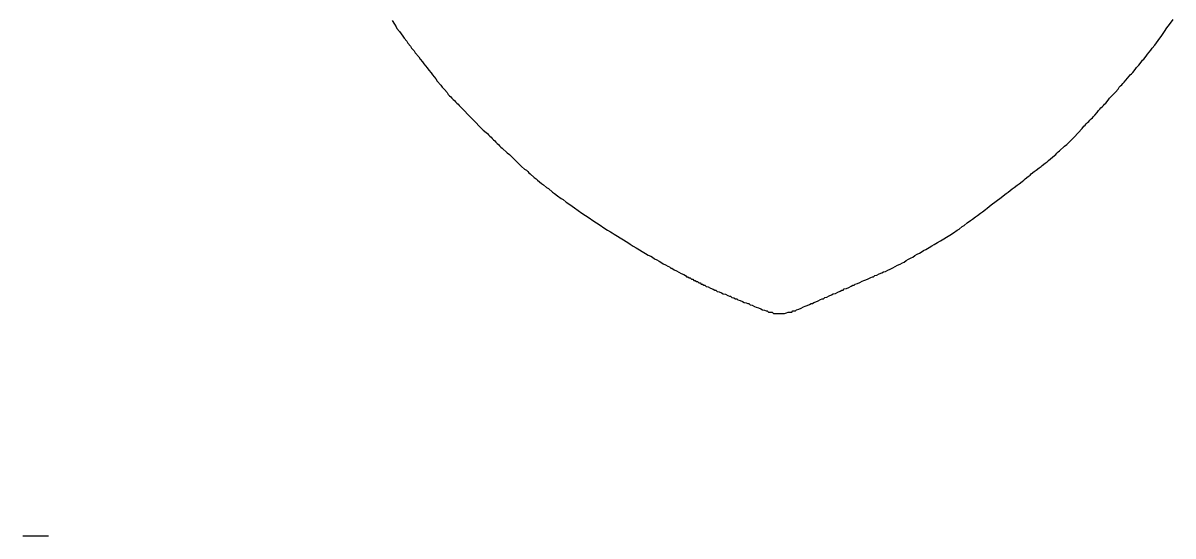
# Model space of a CAD drawing. Extents: x 0.5 to 4.01, y 0.5 to 4.16.
# Drawn here: x 0.503 to 3.64, y 0.5 to 1.898 of the extents above; entities that cross this region are included whole.
import ezdxf

# ---------------------------------------------------------------- set-up
doc = ezdxf.new("R2010")
doc.units = 0

msp = doc.modelspace()

# ---------------------------------------------------------------- linework, layer by layer
at = {"color": 1}
for p, q in [((1.5098, 1.9054, -0.0527), (1.5165, 1.8954, -0.0527)), ((1.5165, 1.8954, -0.0527), (1.521, 1.888, -0.053)), ((1.521, 1.888, -0.053), (1.5233, 1.8833, -0.0537)), ((1.5233, 1.8833, -0.0537), (1.5298, 1.8753, -0.053)), ((3.6165, 1.8746, -0.0527), (3.6231, 1.8846, -0.0527)), ((3.6231, 1.8846, -0.0527), (3.6267, 1.89, -0.0537)), ((3.6267, 1.89, -0.0537), (3.6332, 1.898, -0.0526)), ((3.6332, 1.898, -0.0526), (3.6398, 1.9079, -0.0527)), ((1.5298, 1.8753, -0.053), (1.5393, 1.8624, -0.053)), ((1.5393, 1.8624, -0.053), (1.5433, 1.8567, -0.0543)), ((1.5433, 1.8567, -0.0543), (1.5498, 1.8487, -0.0526)), ((3.5898, 1.838, -0.0526), (3.5993, 1.8509, -0.0524)), ((3.5993, 1.8509, -0.0524), (3.6093, 1.8642, -0.0524)), ((3.6093, 1.8642, -0.0524), (3.6165, 1.8746, -0.0527)), ((1.5498, 1.8487, -0.0526), (1.5533, 1.8433, -0.0537)), ((1.5533, 1.8433, -0.0537), (1.5598, 1.8353, -0.0526)), ((1.5598, 1.8353, -0.0526), (1.5633, 1.83, -0.0537)), ((1.5633, 1.83, -0.0537), (1.5698, 1.822, -0.0526)), ((1.5698, 1.822, -0.0526), (1.5733, 1.8167, -0.0537)), ((3.57, 1.8133, -0.0537), (3.5793, 1.8243, -0.0524)), ((3.5793, 1.8243, -0.0524), (3.5833, 1.83, -0.0537)), ((3.5833, 1.83, -0.0537), (3.5898, 1.838, -0.0526)), ((1.5733, 1.8167, -0.0537), (1.5826, 1.8057, -0.0524)), ((1.5826, 1.8057, -0.0524), (1.5867, 1.8, -0.0537)), ((1.5867, 1.8, -0.0537), (1.5932, 1.792, -0.0526)), ((1.5932, 1.792, -0.0526), (1.5967, 1.7867, -0.0537)), ((3.5467, 1.7833, -0.0543), (3.5532, 1.7913, -0.0526)), ((3.5532, 1.7913, -0.0526), (3.5567, 1.7967, -0.0537)), ((3.5567, 1.7967, -0.0537), (3.56, 1.8, -0.0543)), ((3.56, 1.8, -0.0543), (3.5665, 1.808, -0.0526)), ((3.5665, 1.808, -0.0526), (3.57, 1.8133, -0.0537)), ((1.5967, 1.7867, -0.0537), (1.6059, 1.7757, -0.053)), ((1.6059, 1.7757, -0.053), (1.61, 1.77, -0.0543)), ((1.61, 1.77, -0.0543), (1.6165, 1.762, -0.0526)), ((1.6165, 1.762, -0.0526), (1.62, 1.7567, -0.0537)), ((1.62, 1.7567, -0.0537), (1.6293, 1.7457, -0.053)), ((3.52, 1.7533, -0.0537), (3.5233, 1.7567, -0.0543)), ((3.5233, 1.7567, -0.0543), (3.5267, 1.76, -0.0543)), ((3.5267, 1.76, -0.0543), (3.53, 1.7633, -0.0543)), ((3.53, 1.7633, -0.0543), (3.5365, 1.7713, -0.0526)), ((3.5365, 1.7713, -0.0526), (3.54, 1.7767, -0.0537)), ((3.54, 1.7767, -0.0537), (3.5433, 1.78, -0.0543)), ((3.5433, 1.78, -0.0543), (3.5467, 1.7833, -0.0543)), ((1.6293, 1.7457, -0.053), (1.6333, 1.74, -0.0543)), ((1.6333, 1.74, -0.0543), (1.6426, 1.7291, -0.053)), ((1.6426, 1.7291, -0.053), (1.6467, 1.7233, -0.0543)), ((3.4933, 1.7233, -0.0537), (3.4967, 1.7267, -0.0543)), ((3.4967, 1.7267, -0.0543), (3.5, 1.73, -0.0543)), ((3.5, 1.73, -0.0543), (3.5033, 1.7333, -0.0543)), ((3.5033, 1.7333, -0.0543), (3.5067, 1.7367, -0.0543)), ((3.5067, 1.7367, -0.0543), (3.5159, 1.7476, -0.0524)), ((3.5159, 1.7476, -0.0524), (3.52, 1.7533, -0.0537)), ((1.6467, 1.7233, -0.0543), (1.65, 1.72, -0.0543)), ((1.65, 1.72, -0.0543), (1.6533, 1.7167, -0.0543)), ((1.6533, 1.7167, -0.0543), (1.6598, 1.7087, -0.0526)), ((1.6598, 1.7087, -0.0526), (1.6633, 1.7033, -0.0537)), ((1.6633, 1.7033, -0.0537), (1.6667, 1.7, -0.0543)), ((1.6667, 1.7, -0.0543), (1.67, 1.6967, -0.0543)), ((1.67, 1.6967, -0.0543), (1.6733, 1.6933, -0.0543)), ((3.4667, 1.6933, -0.0537), (3.47, 1.6967, -0.0543)), ((3.47, 1.6967, -0.0543), (3.4733, 1.7, -0.0543)), ((3.4733, 1.7, -0.0543), (3.4767, 1.7033, -0.0543)), ((3.4767, 1.7033, -0.0543), (3.48, 1.7067, -0.0543)), ((3.48, 1.7067, -0.0543), (3.4833, 1.71, -0.0543)), ((3.4833, 1.71, -0.0543), (3.4898, 1.718, -0.0526)), ((3.4898, 1.718, -0.0526), (3.4933, 1.7233, -0.0537)), ((1.6733, 1.6933, -0.0543), (1.6767, 1.69, -0.0543)), ((1.6767, 1.69, -0.0543), (1.68, 1.6867, -0.0543)), ((1.68, 1.6867, -0.0543), (1.6833, 1.6833, -0.0543)), ((1.6833, 1.6833, -0.0543), (1.6867, 1.68, -0.0543)), ((1.6867, 1.68, -0.0543), (1.69, 1.6767, -0.0543)), ((1.69, 1.6767, -0.0543), (1.6933, 1.6733, -0.0543)), ((1.6933, 1.6733, -0.0543), (1.6967, 1.67, -0.0543)), ((1.6967, 1.67, -0.0543), (1.7588, 1.6062, -0.0535)), ((3.4367, 1.66, -0.0537), (3.44, 1.6633, -0.0543)), ((3.44, 1.6633, -0.0543), (3.4433, 1.6667, -0.0543)), ((3.4433, 1.6667, -0.0543), (3.4467, 1.67, -0.0543)), ((3.4467, 1.67, -0.0543), (3.45, 1.6733, -0.0543)), ((3.45, 1.6733, -0.0543), (3.4533, 1.6767, -0.0543)), ((3.4533, 1.6767, -0.0543), (3.4567, 1.68, -0.0543)), ((3.4567, 1.68, -0.0543), (3.4632, 1.688, -0.0526)), ((3.4632, 1.688, -0.0526), (3.4667, 1.6933, -0.0537)), ((3.41, 1.63, -0.0543), (3.4133, 1.6333, -0.0543)), ((3.4133, 1.6333, -0.0543), (3.4167, 1.6367, -0.0543)), ((3.4167, 1.6367, -0.0543), (3.42, 1.64, -0.0543)), ((3.42, 1.64, -0.0543), (3.4233, 1.6433, -0.0543)), ((3.4233, 1.6433, -0.0543), (3.4267, 1.6467, -0.0543)), ((3.4267, 1.6467, -0.0543), (3.4332, 1.6547, -0.0526)), ((3.4332, 1.6547, -0.0526), (3.4367, 1.66, -0.0537)), ((1.7588, 1.6062, -0.0535), (1.7667, 1.6, -0.0543)), ((1.7667, 1.6, -0.0543), (1.77, 1.5967, -0.0543)), ((3.37, 1.5867, -0.0543), (3.3922, 1.6107, -0.0535)), ((3.3922, 1.6107, -0.0535), (3.3967, 1.6167, -0.0543)), ((3.3967, 1.6167, -0.0543), (3.4, 1.62, -0.0543)), ((3.4, 1.62, -0.0543), (3.4033, 1.6233, -0.0543)), ((3.4033, 1.6233, -0.0543), (3.4067, 1.6267, -0.0543)), ((3.4067, 1.6267, -0.0543), (3.41, 1.63, -0.0543)), ((1.77, 1.5967, -0.0543), (1.7733, 1.5933, -0.0543)), ((1.7733, 1.5933, -0.0543), (1.7767, 1.59, -0.0543)), ((1.7767, 1.59, -0.0543), (1.78, 1.5867, -0.0543)), ((1.78, 1.5867, -0.0543), (1.7833, 1.5833, -0.0543)), ((1.7833, 1.5833, -0.0543), (1.7867, 1.58, -0.0543)), ((1.7867, 1.58, -0.0543), (1.79, 1.5767, -0.0543)), ((1.79, 1.5767, -0.0543), (1.7933, 1.5733, -0.0543)), ((1.7933, 1.5733, -0.0543), (1.7967, 1.57, -0.0543)), ((1.7967, 1.57, -0.0543), (1.8, 1.5667, -0.0543)), ((3.35, 1.5667, -0.0543), (3.3533, 1.57, -0.0543)), ((3.3533, 1.57, -0.0543), (3.3567, 1.5733, -0.0543)), ((3.3567, 1.5733, -0.0543), (3.36, 1.5767, -0.0543)), ((3.36, 1.5767, -0.0543), (3.3633, 1.58, -0.0543)), ((3.3633, 1.58, -0.0543), (3.3667, 1.5833, -0.0543)), ((3.3667, 1.5833, -0.0543), (3.37, 1.5867, -0.0543)), ((1.8, 1.5667, -0.0543), (1.8033, 1.5633, -0.0543)), ((1.8033, 1.5633, -0.0543), (1.8067, 1.56, -0.0543)), ((1.8067, 1.56, -0.0543), (1.81, 1.5567, -0.0543)), ((1.81, 1.5567, -0.0543), (1.8241, 1.5443, -0.0533)), ((1.8241, 1.5443, -0.0533), (1.83, 1.54, -0.0543)), ((1.83, 1.54, -0.0543), (1.8333, 1.5367, -0.0543)), ((3.3167, 1.5367, -0.0537), (3.32, 1.54, -0.0543)), ((3.32, 1.54, -0.0543), (3.3233, 1.5433, -0.0543)), ((3.3233, 1.5433, -0.0543), (3.3267, 1.5467, -0.0543)), ((3.3267, 1.5467, -0.0543), (3.33, 1.55, -0.0543)), ((3.33, 1.55, -0.0543), (3.3441, 1.5624, -0.0533)), ((3.3441, 1.5624, -0.0533), (3.35, 1.5667, -0.0543)), ((1.8333, 1.5367, -0.0543), (1.8367, 1.5333, -0.0543)), ((1.8367, 1.5333, -0.0543), (1.84, 1.53, -0.0543)), ((1.84, 1.53, -0.0543), (1.8433, 1.5267, -0.0543)), ((1.8433, 1.5267, -0.0543), (1.8467, 1.5233, -0.0543)), ((1.8467, 1.5233, -0.0543), (1.85, 1.52, -0.0543)), ((1.85, 1.52, -0.0543), (1.8533, 1.5167, -0.0543)), ((1.8533, 1.5167, -0.0543), (1.8567, 1.5133, -0.0543)), ((1.8567, 1.5133, -0.0543), (1.86, 1.51, -0.0543)), ((1.86, 1.51, -0.0543), (1.8633, 1.5067, -0.0543)), ((1.8633, 1.5067, -0.0543), (1.8713, 1.5002, -0.0526)), ((3.2747, 1.5032, -0.0526), (3.28, 1.5067, -0.0537)), ((3.28, 1.5067, -0.0537), (3.2833, 1.51, -0.0543)), ((3.2833, 1.51, -0.0543), (3.2913, 1.5165, -0.0526)), ((3.2913, 1.5165, -0.0526), (3.2967, 1.52, -0.0537)), ((3.2967, 1.52, -0.0537), (3.3, 1.5233, -0.0543)), ((3.3, 1.5233, -0.0543), (3.3109, 1.5326, -0.0524)), ((3.3109, 1.5326, -0.0524), (3.3167, 1.5367, -0.0537)), ((1.8713, 1.5002, -0.0526), (1.8767, 1.4967, -0.0537)), ((1.8767, 1.4967, -0.0537), (1.88, 1.4933, -0.0543)), ((1.88, 1.4933, -0.0543), (1.8833, 1.49, -0.0543)), ((1.8833, 1.49, -0.0543), (1.8867, 1.4867, -0.0543)), ((1.8867, 1.4867, -0.0543), (1.8976, 1.4774, -0.0524)), ((1.8976, 1.4774, -0.0524), (1.9033, 1.4733, -0.0537)), ((3.2367, 1.4733, -0.0543), (3.2447, 1.4798, -0.0526)), ((3.2447, 1.4798, -0.0526), (3.25, 1.4833, -0.0537)), ((3.25, 1.4833, -0.0537), (3.2533, 1.4867, -0.0543)), ((3.2533, 1.4867, -0.0543), (3.2613, 1.4932, -0.0526)), ((3.2613, 1.4932, -0.0526), (3.2667, 1.4967, -0.0537)), ((3.2667, 1.4967, -0.0537), (3.2747, 1.5032, -0.0526)), ((1.9033, 1.4733, -0.0537), (1.9067, 1.47, -0.0543)), ((1.9067, 1.47, -0.0543), (1.9176, 1.4607, -0.0524)), ((1.9176, 1.4607, -0.0524), (1.9233, 1.4567, -0.0537)), ((1.9233, 1.4567, -0.0537), (1.9313, 1.4502, -0.0526)), ((1.9313, 1.4502, -0.0526), (1.9367, 1.4467, -0.0537)), ((1.9367, 1.4467, -0.0537), (1.9476, 1.4374, -0.0524)), ((3.19, 1.4367, -0.0537), (3.2009, 1.4459, -0.0524)), ((3.2009, 1.4459, -0.0524), (3.2067, 1.45, -0.0537)), ((3.2067, 1.45, -0.0537), (3.2147, 1.4565, -0.0526)), ((3.2147, 1.4565, -0.0526), (3.22, 1.46, -0.0537)), ((3.22, 1.46, -0.0537), (3.228, 1.4665, -0.0526)), ((3.228, 1.4665, -0.0526), (3.2333, 1.47, -0.0537)), ((3.2333, 1.47, -0.0537), (3.2367, 1.4733, -0.0543)), ((1.9476, 1.4374, -0.0524), (1.9533, 1.4333, -0.0537)), ((1.9533, 1.4333, -0.0537), (1.9613, 1.4268, -0.0526)), ((1.9613, 1.4268, -0.0526), (1.9712, 1.4202, -0.0527)), ((1.9712, 1.4202, -0.0527), (1.9767, 1.4167, -0.0537)), ((1.9767, 1.4167, -0.0537), (1.9847, 1.4102, -0.0526)), ((3.1443, 1.4026, -0.0524), (3.1576, 1.4126, -0.0524)), ((3.1576, 1.4126, -0.0524), (3.1709, 1.4226, -0.0524)), ((3.1709, 1.4226, -0.0524), (3.1767, 1.4267, -0.0537)), ((3.1767, 1.4267, -0.0537), (3.1847, 1.4332, -0.0526)), ((3.1847, 1.4332, -0.0526), (3.19, 1.4367, -0.0537)), ((1.9847, 1.4102, -0.0526), (1.9946, 1.4035, -0.0527)), ((1.9946, 1.4035, -0.0527), (2.0076, 1.3941, -0.053)), ((2.0076, 1.3941, -0.053), (2.0179, 1.3869, -0.0527)), ((2.0179, 1.3869, -0.0527), (2.0279, 1.3802, -0.0527)), ((2.0279, 1.3802, -0.0527), (2.0379, 1.3735, -0.0527)), ((3.1147, 1.3798, -0.0526), (3.12, 1.3833, -0.0537)), ((3.12, 1.3833, -0.0537), (3.128, 1.3898, -0.0526)), ((3.128, 1.3898, -0.0526), (3.1333, 1.3933, -0.0537)), ((3.1333, 1.3933, -0.0537), (3.1443, 1.4026, -0.0524)), ((2.0379, 1.3735, -0.0527), (2.0479, 1.3669, -0.0527)), ((2.0479, 1.3669, -0.0527), (2.0579, 1.3602, -0.0527)), ((2.0579, 1.3602, -0.0527), (2.0679, 1.3535, -0.0527)), ((2.0679, 1.3535, -0.0527), (2.0779, 1.3469, -0.0527)), ((3.07, 1.3467, -0.0537), (3.078, 1.3532, -0.0526)), ((3.078, 1.3532, -0.0526), (3.0879, 1.3598, -0.0527)), ((3.0879, 1.3598, -0.0527), (3.0933, 1.3633, -0.0537)), ((3.0933, 1.3633, -0.0537), (3.1013, 1.3698, -0.0526)), ((3.1013, 1.3698, -0.0526), (3.1067, 1.3733, -0.0537)), ((3.1067, 1.3733, -0.0537), (3.1147, 1.3798, -0.0526)), ((2.0779, 1.3469, -0.0527), (2.0879, 1.3402, -0.0527)), ((2.0879, 1.3402, -0.0527), (2.0979, 1.3335, -0.0527)), ((2.0979, 1.3335, -0.0527), (2.1053, 1.329, -0.053)), ((2.1053, 1.329, -0.053), (2.11, 1.3267, -0.0537)), ((2.11, 1.3267, -0.0537), (2.1156, 1.3222, -0.0529)), ((2.1156, 1.3222, -0.0529), (2.1246, 1.3169, -0.0527)), ((3.022, 1.3143, -0.0528), (3.0312, 1.3198, -0.0527)), ((3.0312, 1.3198, -0.0527), (3.0412, 1.3265, -0.053)), ((3.0412, 1.3265, -0.053), (3.0512, 1.3331, -0.0527)), ((3.0512, 1.3331, -0.0527), (3.0567, 1.3367, -0.0537)), ((3.0567, 1.3367, -0.0537), (3.0647, 1.3432, -0.0526)), ((3.0647, 1.3432, -0.0526), (3.07, 1.3467, -0.0537)), ((2.1246, 1.3169, -0.0527), (2.132, 1.3123, -0.0528)), ((2.132, 1.3123, -0.0528), (2.1412, 1.3069, -0.0527)), ((2.1412, 1.3069, -0.0527), (2.1487, 1.3023, -0.053)), ((2.1487, 1.3023, -0.053), (2.1533, 1.3, -0.0537)), ((2.1533, 1.3, -0.0537), (2.1589, 1.2956, -0.0529)), ((2.1589, 1.2956, -0.0529), (2.1679, 1.2902, -0.0527)), ((2.1679, 1.2902, -0.0527), (2.1753, 1.2857, -0.0528)), ((2.9653, 1.281, -0.0528), (2.9746, 1.2865, -0.0527)), ((2.9746, 1.2865, -0.0527), (2.982, 1.291, -0.0528)), ((2.982, 1.291, -0.0528), (2.9887, 1.2943, -0.0528)), ((2.9887, 1.2943, -0.0528), (2.9979, 1.2998, -0.0527)), ((2.9979, 1.2998, -0.0527), (3.0053, 1.3043, -0.0528)), ((3.0053, 1.3043, -0.0528), (3.0146, 1.3098, -0.0527)), ((3.0146, 1.3098, -0.0527), (3.022, 1.3143, -0.0528)), ((2.1753, 1.2857, -0.0528), (2.1846, 1.2802, -0.0527)), ((2.1846, 1.2802, -0.0527), (2.192, 1.2757, -0.0528)), ((2.192, 1.2757, -0.0528), (2.2012, 1.2702, -0.0527)), ((2.2012, 1.2702, -0.0527), (2.2087, 1.2657, -0.0528)), ((2.2087, 1.2657, -0.0528), (2.2153, 1.2623, -0.053)), ((2.2153, 1.2623, -0.053), (2.22, 1.26, -0.0537)), ((2.22, 1.26, -0.0537), (2.2256, 1.2556, -0.0529)), ((2.2256, 1.2556, -0.0529), (2.232, 1.2523, -0.0528)), ((2.9187, 1.2543, -0.0528), (2.9253, 1.2577, -0.0528)), ((2.9253, 1.2577, -0.0528), (2.93, 1.26, -0.0527)), ((2.93, 1.26, -0.0527), (2.9356, 1.2644, -0.0523)), ((2.9356, 1.2644, -0.0523), (2.942, 1.2677, -0.0528)), ((2.942, 1.2677, -0.0528), (2.9487, 1.271, -0.053)), ((2.9487, 1.271, -0.053), (2.9533, 1.2733, -0.0537)), ((2.9533, 1.2733, -0.0537), (2.9589, 1.2778, -0.0529)), ((2.9589, 1.2778, -0.0529), (2.9653, 1.281, -0.0528)), ((2.232, 1.2523, -0.0528), (2.2387, 1.249, -0.053)), ((2.2387, 1.249, -0.053), (2.2433, 1.2467, -0.0537)), ((2.2433, 1.2467, -0.0537), (2.2489, 1.2422, -0.0529)), ((2.2489, 1.2422, -0.0529), (2.2553, 1.239, -0.0528)), ((2.2553, 1.239, -0.0528), (2.262, 1.2357, -0.053)), ((2.262, 1.2357, -0.053), (2.2667, 1.2333, -0.0537)), ((2.2667, 1.2333, -0.0537), (2.27, 1.23, -0.0537)), ((2.27, 1.23, -0.0537), (2.2733, 1.23, -0.0537)), ((2.2733, 1.23, -0.0537), (2.2789, 1.2256, -0.0529)), ((2.2789, 1.2256, -0.0529), (2.2853, 1.2223, -0.0528)), ((2.8556, 1.2211, -0.0529), (2.862, 1.2243, -0.0528)), ((2.862, 1.2243, -0.0528), (2.8687, 1.2277, -0.0528)), ((2.8687, 1.2277, -0.0528), (2.8753, 1.231, -0.0528)), ((2.8753, 1.231, -0.0528), (2.882, 1.2343, -0.053)), ((2.882, 1.2343, -0.053), (2.8887, 1.2377, -0.053)), ((2.8887, 1.2377, -0.053), (2.8953, 1.241, -0.0528)), ((2.8953, 1.241, -0.0528), (2.902, 1.2443, -0.053)), ((2.902, 1.2443, -0.053), (2.9067, 1.2467, -0.0537)), ((2.9067, 1.2467, -0.0537), (2.9122, 1.2511, -0.0529)), ((2.9122, 1.2511, -0.0529), (2.9187, 1.2543, -0.0528)), ((2.2853, 1.2223, -0.0528), (2.292, 1.219, -0.0528)), ((2.292, 1.219, -0.0528), (2.2987, 1.2157, -0.0528)), ((2.2987, 1.2157, -0.0528), (2.3053, 1.2123, -0.053)), ((2.3053, 1.2123, -0.053), (2.31, 1.21, -0.0537)), ((2.31, 1.21, -0.0537), (2.3133, 1.2067, -0.0537)), ((2.3133, 1.2067, -0.0537), (2.3167, 1.2067, -0.0537)), ((2.3167, 1.2067, -0.0537), (2.32, 1.2033, -0.0537)), ((2.32, 1.2033, -0.0537), (2.3233, 1.2033, -0.0537)), ((2.3233, 1.2033, -0.0537), (2.3267, 1.2, -0.0537)), ((2.3267, 1.2, -0.0537), (2.33, 1.2, -0.0537)), ((2.33, 1.2, -0.0537), (2.3333, 1.1967, -0.0537)), ((2.3333, 1.1967, -0.0537), (2.3367, 1.1967, -0.0537)), ((2.3367, 1.1967, -0.0537), (2.34, 1.1933, -0.0537)), ((2.34, 1.1933, -0.0537), (2.3433, 1.1933, -0.0537)), ((2.3433, 1.1933, -0.0537), (2.3467, 1.19, -0.0537)), ((2.7853, 1.191, -0.0528), (2.792, 1.1943, -0.053)), ((2.792, 1.1943, -0.053), (2.7967, 1.1967, -0.0537)), ((2.7967, 1.1967, -0.0537), (2.8022, 1.1978, -0.0529)), ((2.8022, 1.1978, -0.0529), (2.8087, 1.201, -0.0528)), ((2.8087, 1.201, -0.0528), (2.8153, 1.2043, -0.0528)), ((2.8153, 1.2043, -0.0528), (2.82, 1.2067, -0.0537)), ((2.82, 1.2067, -0.0537), (2.8233, 1.2067, -0.0527)), ((2.8233, 1.2067, -0.0527), (2.8267, 1.21, -0.0527)), ((2.8267, 1.21, -0.0527), (2.8322, 1.2111, -0.0527)), ((2.8322, 1.2111, -0.0527), (2.8387, 1.2143, -0.0528)), ((2.8387, 1.2143, -0.0528), (2.8453, 1.2177, -0.053)), ((2.8453, 1.2177, -0.053), (2.85, 1.22, -0.0537)), ((2.85, 1.22, -0.0537), (2.8556, 1.2211, -0.0529)), ((2.3467, 1.19, -0.0537), (2.35, 1.19, -0.0537)), ((2.35, 1.19, -0.0537), (2.3533, 1.1867, -0.0537)), ((2.3533, 1.1867, -0.0537), (2.3567, 1.1867, -0.0537)), ((2.3567, 1.1867, -0.0537), (2.36, 1.1833, -0.0537)), ((2.36, 1.1833, -0.0537), (2.3633, 1.1833, -0.0537)), ((2.3633, 1.1833, -0.0537), (2.3667, 1.18, -0.0537)), ((2.3667, 1.18, -0.0537), (2.3722, 1.1789, -0.0529)), ((2.3722, 1.1789, -0.0529), (2.3787, 1.1757, -0.0528)), ((2.3787, 1.1757, -0.0528), (2.3853, 1.1723, -0.0528)), ((2.3853, 1.1723, -0.0528), (2.39, 1.17, -0.0537)), ((2.39, 1.17, -0.0537), (2.3933, 1.17, -0.0527)), ((2.3933, 1.17, -0.0527), (2.3967, 1.1667, -0.0527)), ((2.3967, 1.1667, -0.0527), (2.4022, 1.1656, -0.0527)), ((2.4022, 1.1656, -0.0527), (2.4087, 1.1623, -0.0527)), ((2.4087, 1.1623, -0.0527), (2.4133, 1.16, -0.0527)), ((2.7133, 1.16, -0.0537), (2.7189, 1.1611, -0.0529)), ((2.7189, 1.1611, -0.0529), (2.7253, 1.1643, -0.0528)), ((2.7253, 1.1643, -0.0528), (2.732, 1.1677, -0.0528)), ((2.732, 1.1677, -0.0528), (2.7367, 1.17, -0.0537)), ((2.7367, 1.17, -0.0537), (2.74, 1.17, -0.0527)), ((2.74, 1.17, -0.0527), (2.7433, 1.1733, -0.0527)), ((2.7433, 1.1733, -0.0527), (2.7489, 1.1744, -0.0527)), ((2.7489, 1.1744, -0.0527), (2.7553, 1.1777, -0.0528)), ((2.7553, 1.1777, -0.0528), (2.762, 1.181, -0.0528)), ((2.762, 1.181, -0.0528), (2.7667, 1.1833, -0.0537)), ((2.7667, 1.1833, -0.0537), (2.77, 1.1833, -0.0527)), ((2.77, 1.1833, -0.0527), (2.7733, 1.1867, -0.0527)), ((2.7733, 1.1867, -0.0527), (2.7789, 1.1878, -0.0527)), ((2.7789, 1.1878, -0.0527), (2.7853, 1.191, -0.0528)), ((2.4133, 1.16, -0.0527), (2.4189, 1.1589, -0.0522)), ((2.4189, 1.1589, -0.0522), (2.4253, 1.1557, -0.0528)), ((2.4253, 1.1557, -0.0528), (2.43, 1.1533, -0.0537)), ((2.43, 1.1533, -0.0537), (2.4333, 1.1533, -0.0527)), ((2.4333, 1.1533, -0.0527), (2.4367, 1.15, -0.0527)), ((2.4367, 1.15, -0.0527), (2.4422, 1.1489, -0.0527)), ((2.4422, 1.1489, -0.0527), (2.4467, 1.1467, -0.0537)), ((2.4467, 1.1467, -0.0537), (2.45, 1.1467, -0.0527)), ((2.45, 1.1467, -0.0527), (2.4533, 1.1433, -0.0527)), ((2.4533, 1.1433, -0.0527), (2.4589, 1.1422, -0.0527)), ((2.4589, 1.1422, -0.0527), (2.4653, 1.139, -0.0527)), ((2.4653, 1.139, -0.0527), (2.47, 1.1367, -0.0527)), ((2.47, 1.1367, -0.0527), (2.4756, 1.1356, -0.0522)), ((2.4756, 1.1356, -0.0522), (2.48, 1.1333, -0.0537)), ((2.48, 1.1333, -0.0537), (2.4833, 1.1333, -0.0527)), ((2.4833, 1.1333, -0.0527), (2.4867, 1.13, -0.0527)), ((2.4867, 1.13, -0.0527), (2.4922, 1.1289, -0.0527)), ((2.6422, 1.1278, -0.0529), (2.6487, 1.131, -0.0528)), ((2.6487, 1.131, -0.0528), (2.6533, 1.1333, -0.0537)), ((2.6533, 1.1333, -0.0537), (2.6567, 1.1333, -0.0527)), ((2.6567, 1.1333, -0.0527), (2.66, 1.1367, -0.0527)), ((2.66, 1.1367, -0.0527), (2.6656, 1.1378, -0.0527)), ((2.6656, 1.1378, -0.0527), (2.672, 1.141, -0.0528)), ((2.672, 1.141, -0.0528), (2.6787, 1.1443, -0.0528)), ((2.6787, 1.1443, -0.0528), (2.6833, 1.1467, -0.0537)), ((2.6833, 1.1467, -0.0537), (2.6867, 1.1467, -0.0527)), ((2.6867, 1.1467, -0.0527), (2.69, 1.15, -0.0527)), ((2.69, 1.15, -0.0527), (2.6956, 1.1511, -0.0527)), ((2.6956, 1.1511, -0.0527), (2.702, 1.1543, -0.0528)), ((2.702, 1.1543, -0.0528), (2.7087, 1.1577, -0.053)), ((2.7087, 1.1577, -0.053), (2.7133, 1.16, -0.0537)), ((2.4922, 1.1289, -0.0527), (2.4987, 1.1257, -0.0527)), ((2.4987, 1.1257, -0.0527), (2.5033, 1.1233, -0.0527)), ((2.5033, 1.1233, -0.0527), (2.5089, 1.1222, -0.0522)), ((2.5089, 1.1222, -0.0522), (2.5153, 1.119, -0.0527)), ((2.5153, 1.119, -0.0527), (2.52, 1.1167, -0.0527)), ((2.52, 1.1167, -0.0527), (2.5256, 1.1156, -0.0522)), ((2.5256, 1.1156, -0.0522), (2.53, 1.1133, -0.0537)), ((2.53, 1.1133, -0.0537), (2.5333, 1.1133, -0.0527)), ((2.5333, 1.1133, -0.0527), (2.5367, 1.11, -0.0527)), ((2.5367, 1.11, -0.0527), (2.54, 1.11, -0.0537)), ((2.54, 1.11, -0.0537), (2.5433, 1.11, -0.0537)), ((2.5433, 1.11, -0.0537), (2.5467, 1.11, -0.0527)), ((2.5467, 1.11, -0.0527), (2.55, 1.1067, -0.0527)), ((2.55, 1.1067, -0.0527), (2.5533, 1.1067, -0.0533)), ((2.5533, 1.1067, -0.0533), (2.5567, 1.1067, -0.0533)), ((2.5567, 1.1067, -0.0533), (2.56, 1.1067, -0.0533)), ((2.56, 1.1067, -0.0533), (2.5633, 1.1067, -0.0533)), ((2.5633, 1.1067, -0.0533), (2.5667, 1.1067, -0.0533)), ((2.5667, 1.1067, -0.0533), (2.57, 1.1067, -0.0533)), ((2.57, 1.1067, -0.0533), (2.5733, 1.1067, -0.0533)), ((2.5733, 1.1067, -0.0533), (2.5767, 1.1067, -0.0533)), ((2.5767, 1.1067, -0.0533), (2.58, 1.1067, -0.0533)), ((2.58, 1.1067, -0.0533), (2.5856, 1.1078, -0.0529)), ((2.5856, 1.1078, -0.0529), (2.59, 1.11, -0.0534)), ((2.59, 1.11, -0.0534), (2.5933, 1.11, -0.0537)), ((2.5933, 1.11, -0.0537), (2.5967, 1.11, -0.0537)), ((2.5967, 1.11, -0.0537), (2.6, 1.11, -0.0527)), ((2.6, 1.11, -0.0527), (2.6033, 1.1133, -0.0527)), ((2.6033, 1.1133, -0.0527), (2.6067, 1.1133, -0.0539)), ((2.6067, 1.1133, -0.0539), (2.61, 1.1133, -0.0527)), ((2.61, 1.1133, -0.0527), (2.6133, 1.1167, -0.0527)), ((2.6133, 1.1167, -0.0527), (2.6189, 1.1178, -0.0527)), ((2.6189, 1.1178, -0.0527), (2.6253, 1.121, -0.0528)), ((2.6253, 1.121, -0.0528), (2.632, 1.1243, -0.053)), ((2.632, 1.1243, -0.053), (2.6367, 1.1267, -0.0537)), ((2.6367, 1.1267, -0.0537), (2.6422, 1.1278, -0.0529)), ((0.5033, 0.5, -0.0033), (0.5067, 0.5, -0.0033)), ((0.5067, 0.5, -0.0033), (0.51, 0.5, -0.0033)), ((0.51, 0.5, -0.0033), (0.5133, 0.5, -0.0033)), ((0.5133, 0.5, -0.0033), (0.5167, 0.5, -0.0033)), ((0.5167, 0.5, -0.0033), (0.52, 0.5, -0.0033)), ((0.52, 0.5, -0.0033), (0.5233, 0.5, -0.0033)), ((0.5233, 0.5, -0.0033), (0.5267, 0.5, -0.0033)), ((0.5267, 0.5, -0.0033), (0.53, 0.5, -0.0033)), ((0.53, 0.5, -0.0033), (0.5333, 0.5, -0.0033)), ((0.5333, 0.5, -0.0033), (0.5367, 0.5, -0.0033)), ((0.5367, 0.5, -0.0033), (0.54, 0.5, -0.0033)), ((0.54, 0.5, -0.0033), (0.5433, 0.5, -0.0033)), ((0.5433, 0.5, -0.0033), (0.5467, 0.5, -0.0033)), ((0.5467, 0.5, -0.0033), (0.55, 0.5, -0.0033)), ((0.55, 0.5, -0.0033), (0.5533, 0.5, -0.0033)), ((0.5533, 0.5, -0.0033), (0.5567, 0.5, -0.0033)), ((0.5567, 0.5, -0.0033), (0.56, 0.5, -0.0033)), ((0.56, 0.5, -0.0033), (0.5633, 0.5, -0.0033)), ((0.5633, 0.5, -0.0033), (0.5667, 0.5, -0.0033)), ((0.5667, 0.5, -0.0033), (0.57, 0.5, -0.0033)), ((0.57, 0.5, -0.0033), (0.5733, 0.5, -0.0033))]:
    msp.add_line(p, q, dxfattribs=at)

doc.saveas('drawing.dxf')
